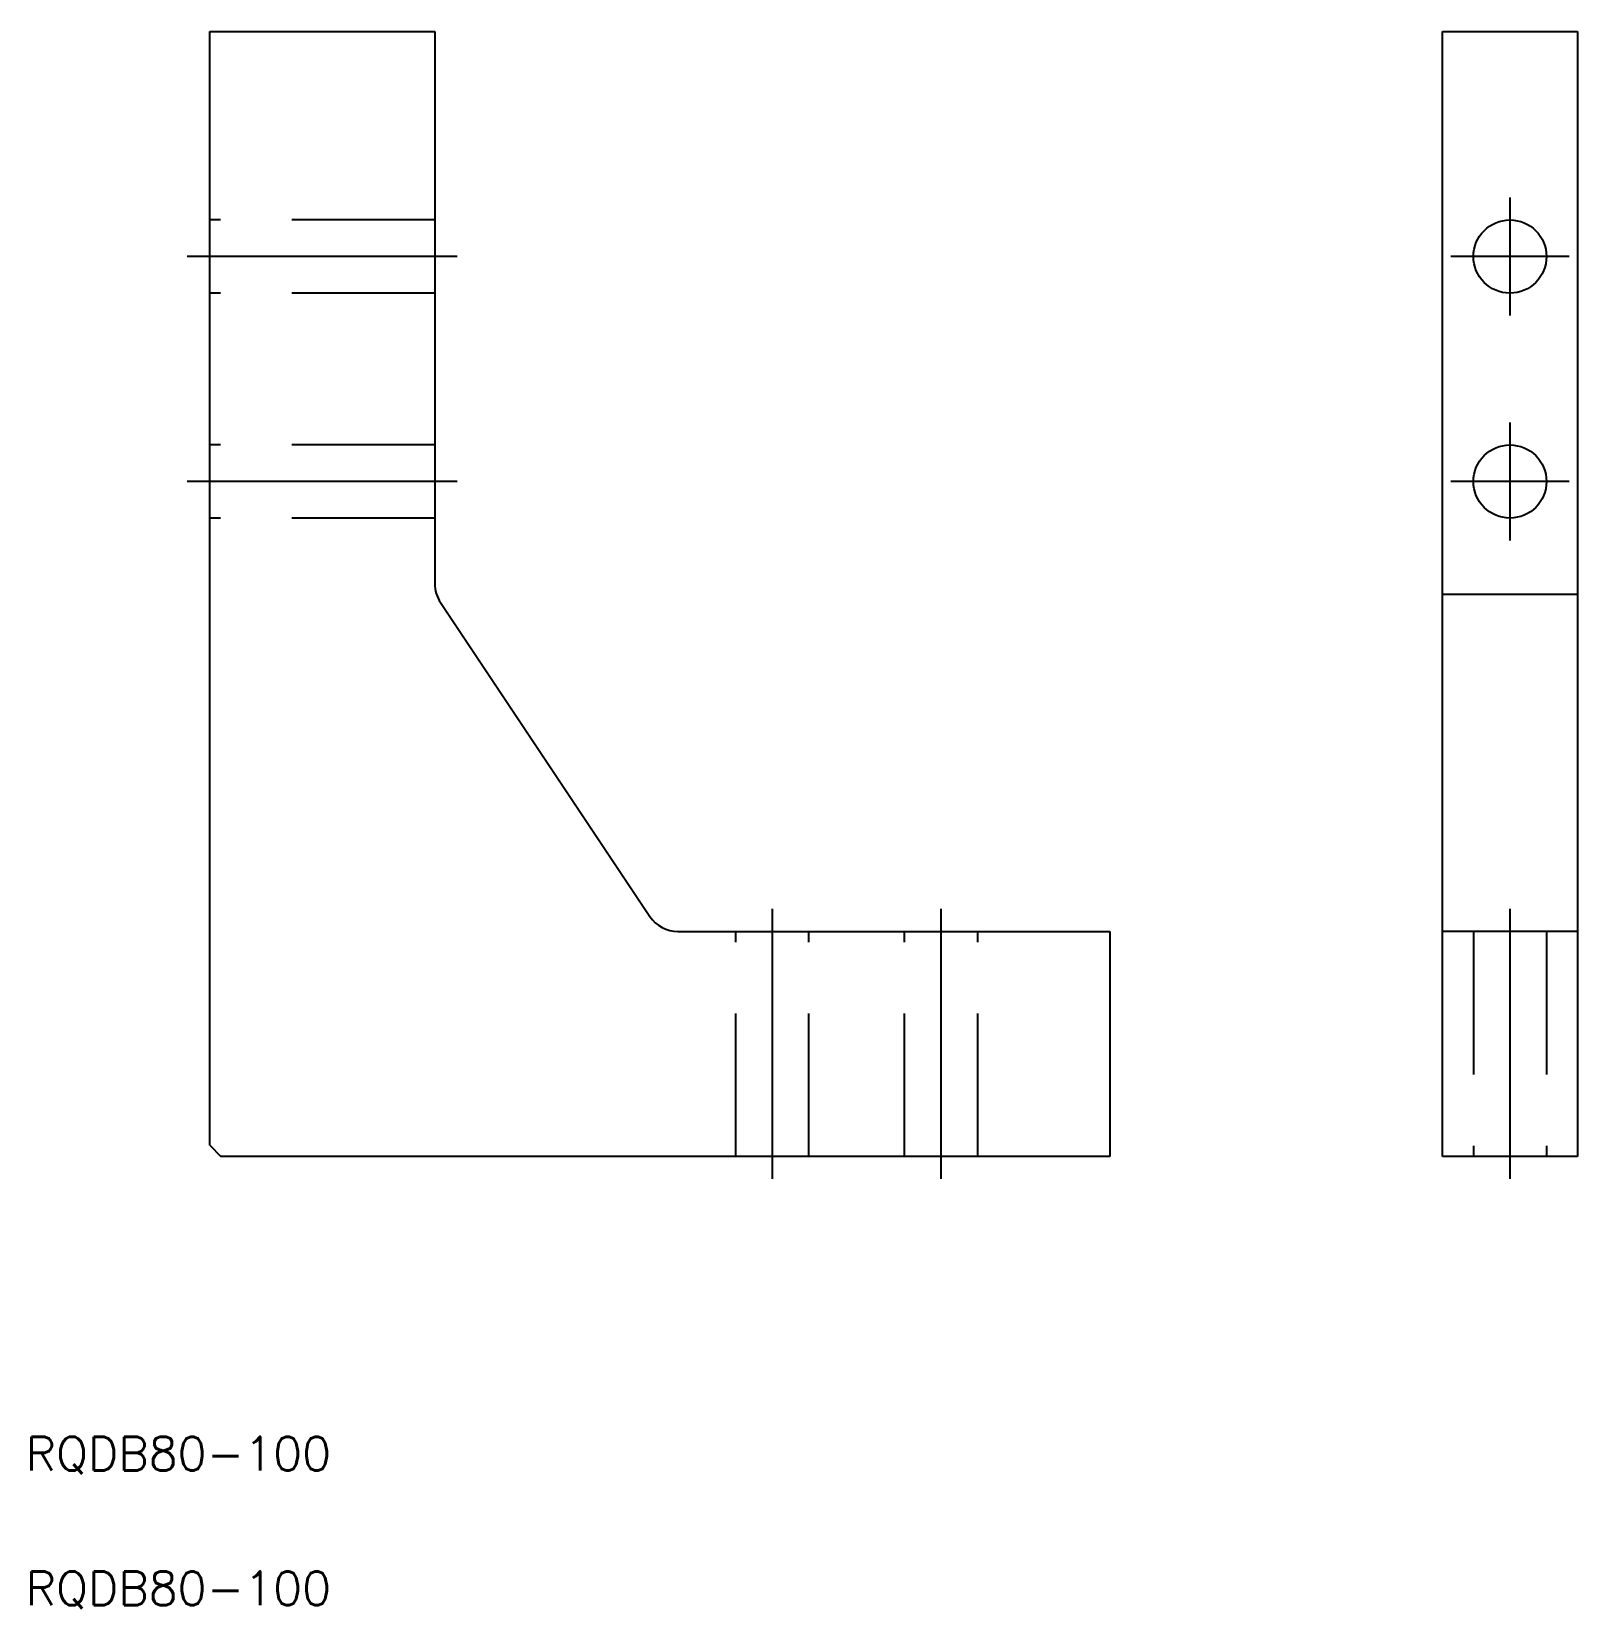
# Model space of a CAD drawing. Extents: x -125 to 12, y -40 to 100.
import ezdxf

# ---------------------------------------------------------------- set-up
doc = ezdxf.new("R2010")
doc.units = 0
doc.linetypes.add('CENTER', pattern=[50.8, 31.75, -6.35, 6.35, -6.35])
doc.linetypes.add('DASHED', pattern=[19.05, 12.7, -6.35])
doc.layers.get('0').update_dxf_attribs({"linetype": 'CONTINUOUS'})
doc.layers.add('CENTER', color=1, linetype='CENTER')
doc.styles.get("Standard").update_dxf_attribs({"font": 'txt.shx', "height": 3, "bigfont": 'bigfont.shx'})

msp = doc.modelspace()

# ---------------------------------------------------------------- linework, layer by layer
at = {"color": 7, "linetype": 'CONTINUOUS'}
for p, q in [((-109.54, 1), (-109.54, 100)), ((-109.54, 100), (-89.54, 100)), ((-89.54, 100), (-89.54, 50.91)), ((0, 0), (0, 100)), ((0, 100), (12, 100)), ((12, 100), (12, 0)), ((-89.03, 49.24), (-70.43, 21.34)), ((0, 50), (12, 50)), ((-67.93, 20), (-29.54, 20)), ((-29.54, 20), (-29.54, 0)), ((12, 20), (0, 20)), ((-109.54, 1), (-108.54, 0)), ((-29.54, 0), (-108.54, 0)), ((12, 0), (0, 0))]:
    msp.add_line(p, q, dxfattribs=at)
at = {"color": 3, "linetype": 'DASHED'}
for p, q in [((-89.54, 83.25), (-109.54, 83.25)), ((-89.54, 76.75), (-109.54, 76.75)), ((-89.54, 63.25), (-109.54, 63.25)), ((-89.54, 56.75), (-109.54, 56.75)), ((-62.79, 0), (-62.79, 20)), ((-56.29, 0), (-56.29, 20)), ((-47.79, 0), (-47.79, 20)), ((-41.29, 0), (-41.29, 20)), ((2.75, 20), (2.75, 0)), ((9.25, 20), (9.25, 0))]:
    msp.add_line(p, q, dxfattribs=at)
at = {"color": 7, "linetype": 'CONTINUOUS'}
for centre in [(6, 80), (6, 60)]:
    msp.add_circle(centre, 3.25, dxfattribs=at)
for centre, start, end in [((-86.54, 50.91), 180, 213.6901), ((-67.93, 23), 213.6901, 270)]:
    msp.add_arc(centre, 3, start, end, dxfattribs=at)
at = {"layer": 'CENTER', "color": 1, "linetype": 'CENTER'}
for p, q in [((6, 85.25), (6, 74.75)), ((-87.54, 80), (-111.54, 80)), ((11.25, 80), (0.75, 80)), ((6, 65.25), (6, 54.75)), ((-87.54, 60), (-111.54, 60)), ((11.25, 60), (0.75, 60)), ((-59.54, -2), (-59.54, 22)), ((-44.54, -2), (-44.54, 22)), ((6, 22), (6, -2))]:
    msp.add_line(p, q, dxfattribs=at)

# ---------------------------------------------------------------- texts
at = {"color": 7, "linetype": 'CONTINUOUS'}
for p in [(-125.89, -27.92), (-125.89, -39.89)]:
    msp.add_text('RQDB80-100', height=3, dxfattribs=at).set_placement(p)

doc.saveas('drawing.dxf')
